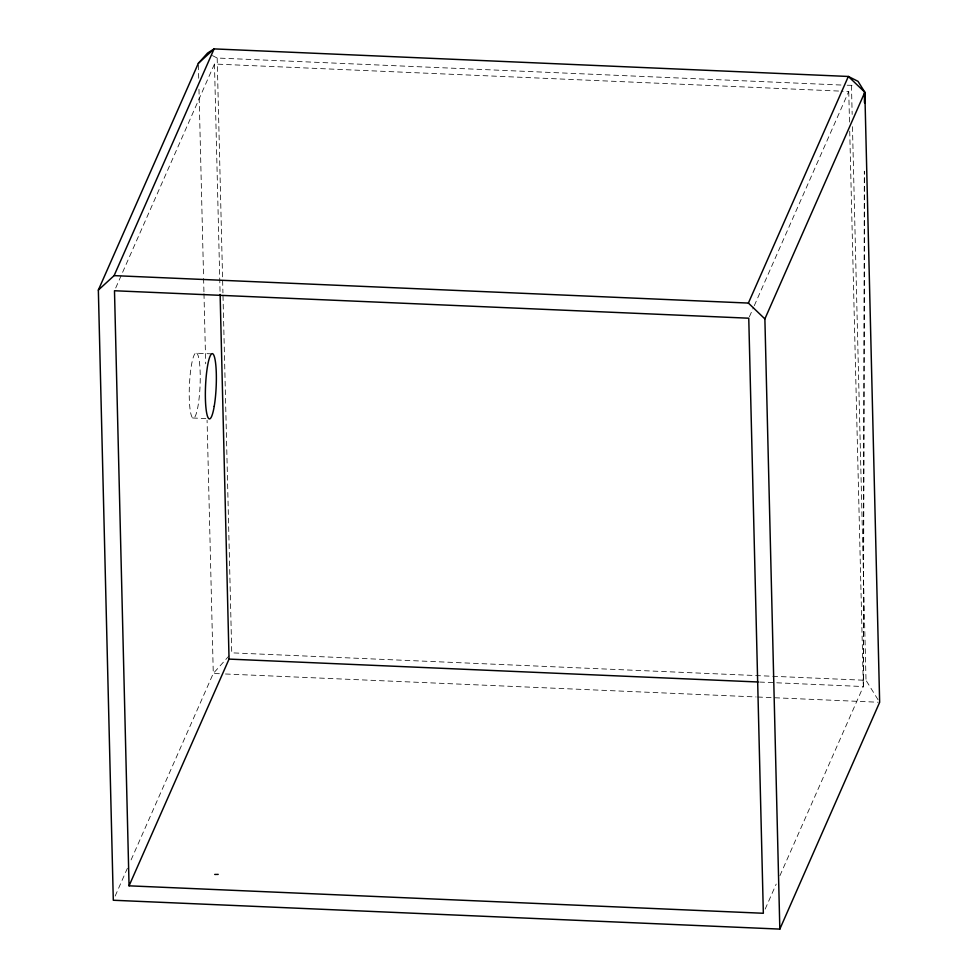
<?xml version="1.0" encoding="UTF-8"?>
<svg xmlns="http://www.w3.org/2000/svg" width="978" height="978" viewBox="0 0 978 978"><rect width="100%" height="100%" fill="white"/><g stroke="black" fill="none" stroke-linecap="round" stroke-linejoin="round"><path stroke-width="0.73" stroke-dasharray="4.89 3.67" d="M779.906 875.713L863.33 686.544L864.307 171.162M759.649 682.057L863.33 686.544L864.638 171.688M115.71 287.972L214.475 64.022L839.601 91.088M115.147 896.08L127.409 868.244M131.089 859.906L213.277 673.451L229.806 655.003M749.368 316.811L753.671 307.08M754.282 305.686L848.745 91.48L841.129 91.15M765.175 909.1L776.214 884.063M852.034 85.343L843.831 85.147M212.36 55.563L217.177 58.02L842.302 85.086M196.81 353.217A32.714 5.33 -87.5 0 1 198.094 405.625A32.714 5.33 -87.5 0 1 189.28 397.973A32.714 5.33 -87.5 0 1 196.81 353.217L211.48 353.853M192.642 417.985L205.845 418.56M878.036 699.71L866.019 680.321L231.749 652.839L222.972 294.427M219.378 673.72L213.277 673.451L207.079 420.247M225.466 673.989L756.128 696.947M757.657 697.021L878.122 702.228M851.459 85.477L852.168 114.463M852.461 126.663L866.019 680.321M848.745 91.48L849.54 123.521M849.723 131.15L863.33 686.544M217.177 58.02L222.935 292.899M214.475 64.022L220.087 292.899M198.375 64.854L198.717 78.582M198.974 89.255L203.571 276.872M203.607 278.4L203.937 292.129M203.974 293.657L205.698 363.816"/><path stroke-width="1.47" d="M864.442 102.543L864.454 91.871L848.354 76.467L214.096 48.9L207.532 53.093L198.338 63.325L98.35 290.063L113.301 900.249L779.833 929.1L879.65 702.29L864.845 92.238L858.012 81.333L848.354 76.467L748.39 303.07L114.108 275.625L98.35 290.063M864.821 102.934L864.845 92.238L764.882 318.901L779.833 929.1M114.108 275.625L214.096 48.9L198.338 63.325M129.059 885.823L114.487 290.747L748.757 318.205L763.341 913.269L129.059 885.823L229.048 659.099L220.123 294.427M216.994 874.43L218.216 874.369M214.708 874.43L216.468 874.454M229.048 659.099L758.121 681.996M748.39 303.07L764.882 318.901M214.219 406.322A32.714 5.33 -87.5 0 0 212.935 353.914A32.714 5.33 -87.5 0 0 205.404 398.669A32.714 5.33 -87.5 0 0 214.219 406.322"/></g></svg>
